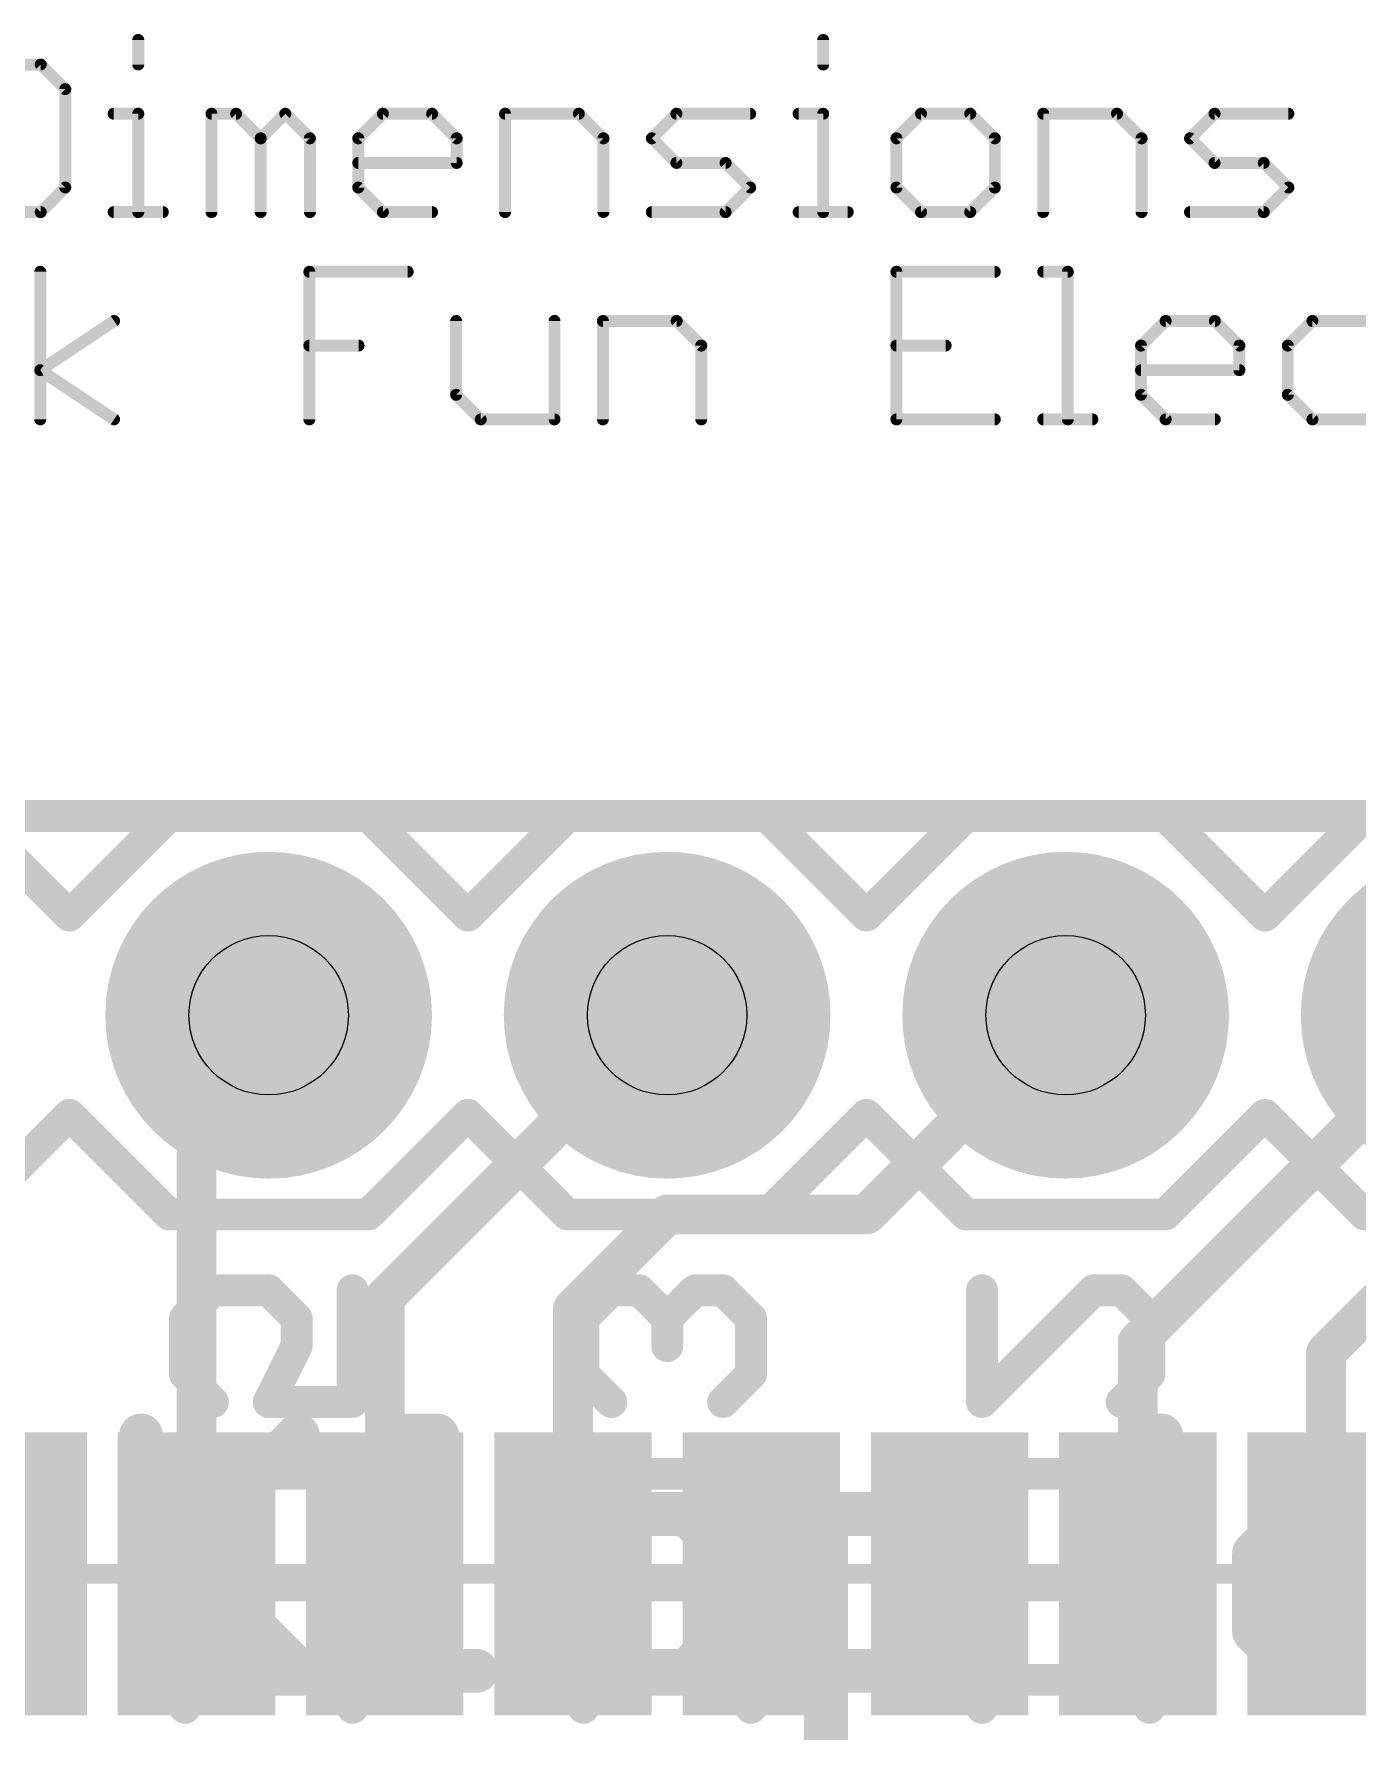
# Model space of a CAD drawing. Extents: x -28 to 79, y -23 to 28.
# Drawn here: x 7.39 to 15.83, y 17.03 to 27.84 of the extents above; entities that cross this region are included whole.
import ezdxf

# ---------------------------------------------------------------- set-up
doc = ezdxf.new("R2010")
doc.units = 0
for name, color, linetype in [('1', 12, 'CONTINUOUS'), ('16', 132, 'CONTINUOUS'), ('17', 110, 'CONTINUOUS'), ('20', 53, 'CONTINUOUS'), ('21', 53, 'CONTINUOUS'), ('22', 53, 'CONTINUOUS'), ('29', 253, 'CONTINUOUS'), ('30', 253, 'CONTINUOUS'), ('31', 253, 'CONTINUOUS'), ('44', 253, 'CONTINUOUS'), ('47', 253, 'CONTINUOUS'), ('48', 253, 'CONTINUOUS'), ('51', 53, 'CONTINUOUS')]:
    doc.layers.add(name, color=color, linetype=linetype)

# ---------------------------------------------------------------- blocks, each defined once
blk = doc.blocks.new('RECT')
blk.add_solid([(-0.5, -0.5), (0.5, -0.5), (-0.5, 0.5), (0.5, 0.5)])
blk = doc.blocks.new('ROUNDP')
at = {"const_width": 0.5}
blk.add_lwpolyline([(0, -0.25, 1), (0, 0.25, 1), (0, -0.25)], format="xyb", dxfattribs=at)

msp = doc.modelspace()

# ---------------------------------------------------------------- linework, layer by layer
at = {"layer": '1'}
for points, const_width in [([(25.4, 22.86), (0, 22.86)], 0.2032), ([(8.43, 21.13), (8.89, 21.59)], 0.254), ([(9.63, 19.79), (11.43, 21.59)], 0.254), ([(12.7, 20.32), (13.97, 21.59)], 0.254), ([(14.43, 19.51), (16.51, 21.59)], 0.254), ([(8.43, 18.03), (8.43, 21.13)], 0.254), ([(10.83, 19.72), (11.43, 20.32)], 0.254), ([(11.43, 20.32), (12.7, 20.32)], 0.254), ([(15.63, 19.44), (16.51, 20.32)], 0.254), ([(9.63, 18.03), (9.63, 19.79)], 0.254), ([(10.83, 18.03), (10.83, 19.72)], 0.254), ([(14.43, 18.03), (14.43, 19.51)], 0.254), ([(15.63, 18.03), (15.63, 19.44)], 0.254)]:
    msp.add_lwpolyline(points, dxfattribs=dict(at, const_width=const_width))
at = {"layer": '1', "const_width": 0.127}
for points in [[(8.9349, 21.5451, 1), (8.8451, 21.6349)], [(11.4749, 21.5451, 1), (11.3851, 21.6349)], [(14.0149, 21.5451, 1), (13.9251, 21.6349)], [(8.4935, 21.13, 1), (8.3665, 21.13)], [(8.3851, 21.1749, 1), (8.4749, 21.0851)], [(11.43, 20.3835, 1), (11.43, 20.2565)], [(11.4749, 20.2751, 1), (11.3851, 20.3649)], [(12.7, 20.2565, 1), (12.7, 20.3835)], [(12.6551, 20.3649, 1), (12.7449, 20.2751)], [(9.6935, 19.79, 1), (9.5665, 19.79)], [(9.5851, 19.8349, 1), (9.6749, 19.7451)], [(10.8935, 19.72, 1), (10.7665, 19.72)], [(10.7851, 19.7649, 1), (10.8749, 19.6751)], [(14.4935, 19.51, 1), (14.3665, 19.51)], [(14.3851, 19.5549, 1), (14.4749, 19.4651)], [(15.6935, 19.44, 1), (15.5665, 19.44)], [(15.5851, 19.4849, 1), (15.6749, 19.3951)], [(8.3665, 18.03, 1), (8.4935, 18.03)], [(9.5665, 18.03, 1), (9.6935, 18.03)], [(10.7665, 18.03, 1), (10.8935, 18.03)], [(14.3665, 18.03, 1), (14.4935, 18.03)], [(15.5665, 18.03, 1), (15.6935, 18.03)]]:
    msp.add_lwpolyline(points, format="xyb", dxfattribs=at)
at = {"layer": '16', "const_width": 0.2032}
msp.add_lwpolyline([(25.4, 22.86), (0, 22.86)], dxfattribs=at)
at = {"layer": '20', "const_width": 0.2032}
msp.add_lwpolyline([(25.4, 22.86), (0, 22.86)], dxfattribs=at)
at = {"layer": '21', "const_width": 0.2032}
for points in [[(6.985, 22.86), (7.62, 22.225)], [(8.255, 22.86), (7.62, 22.225)], [(8.255, 22.86), (9.525, 22.86)], [(9.525, 22.86), (10.16, 22.225)], [(10.16, 22.225), (10.795, 22.86)], [(10.795, 22.86), (12.065, 22.86)], [(12.065, 22.86), (12.7, 22.225)], [(12.7, 22.225), (13.335, 22.86)], [(13.335, 22.86), (14.605, 22.86)], [(14.605, 22.86), (15.24, 22.225)], [(15.875, 22.86), (15.24, 22.225)], [(15.875, 22.86), (17.145, 22.86)], [(7.62, 20.955), (6.985, 20.32)], [(7.62, 20.955), (8.255, 20.32)], [(10.16, 20.955), (9.525, 20.32)], [(10.795, 20.32), (10.16, 20.955)], [(12.7, 20.955), (12.065, 20.32)], [(13.335, 20.32), (12.7, 20.955)], [(15.24, 20.955), (14.605, 20.32)], [(15.24, 20.955), (15.875, 20.32)], [(9.525, 20.32), (8.255, 20.32)], [(12.065, 20.32), (10.795, 20.32)], [(14.605, 20.32), (13.335, 20.32)], [(17.145, 20.32), (15.875, 20.32)]]:
    msp.add_lwpolyline(points, dxfattribs=at)
at = {"layer": '21', "const_width": 0.1016}
for points in [[(8.255, 22.9108, 1), (8.255, 22.8092)], [(8.2909, 22.8241, 1), (8.2191, 22.8959)], [(9.5609, 22.8959, 1), (9.4891, 22.8241)], [(9.525, 22.8092, 1), (9.525, 22.9108)], [(10.795, 22.9108, 1), (10.795, 22.8092)], [(10.8309, 22.8241, 1), (10.7591, 22.8959)], [(12.1009, 22.8959, 1), (12.0291, 22.8241)], [(12.065, 22.8092, 1), (12.065, 22.9108)], [(13.335, 22.9108, 1), (13.335, 22.8092)], [(13.3709, 22.8241, 1), (13.2991, 22.8959)], [(14.6409, 22.8959, 1), (14.5691, 22.8241)], [(14.605, 22.8092, 1), (14.605, 22.9108)], [(15.875, 22.9108, 1), (15.875, 22.8092)], [(15.9109, 22.8241, 1), (15.8391, 22.8959)], [(7.5841, 22.2609, 1), (7.6559, 22.1891)], [(7.5841, 22.1891, 1), (7.6559, 22.2609)], [(10.1241, 22.2609, 1), (10.1959, 22.1891)], [(10.1241, 22.1891, 1), (10.1959, 22.2609)], [(12.6641, 22.2609, 1), (12.7359, 22.1891)], [(12.6641, 22.1891, 1), (12.7359, 22.2609)], [(15.2041, 22.2609, 1), (15.2759, 22.1891)], [(15.2041, 22.1891, 1), (15.2759, 22.2609)], [(7.6559, 20.9909, 1), (7.5841, 20.9191)], [(7.6559, 20.9191, 1), (7.5841, 20.9909)], [(10.1959, 20.9909, 1), (10.1241, 20.9191)], [(10.1959, 20.9191, 1), (10.1241, 20.9909)], [(12.7359, 20.9909, 1), (12.6641, 20.9191)], [(12.7359, 20.9191, 1), (12.6641, 20.9909)], [(15.2759, 20.9909, 1), (15.2041, 20.9191)], [(15.2759, 20.9191, 1), (15.2041, 20.9909)], [(8.255, 20.3708, 1), (8.255, 20.2692)], [(8.2191, 20.2841, 1), (8.2909, 20.3559)], [(9.4891, 20.3559, 1), (9.5609, 20.2841)], [(9.525, 20.2692, 1), (9.525, 20.3708)], [(10.795, 20.3708, 1), (10.795, 20.2692)], [(10.7591, 20.2841, 1), (10.8309, 20.3559)], [(12.0291, 20.3559, 1), (12.1009, 20.2841)], [(12.065, 20.2692, 1), (12.065, 20.3708)], [(13.335, 20.3708, 1), (13.335, 20.2692)], [(13.2991, 20.2841, 1), (13.3709, 20.3559)], [(14.5691, 20.3559, 1), (14.6409, 20.2841)], [(14.605, 20.2692, 1), (14.605, 20.3708)], [(15.875, 20.3708, 1), (15.875, 20.2692)], [(15.8391, 20.2841, 1), (15.9109, 20.3559)]]:
    msp.add_lwpolyline(points, format="xyb", dxfattribs=at)
at = {"layer": '22', "const_width": 0.2032}
for points in [[(8.5346, 19.837), (8.3566, 19.6591)], [(8.8905, 19.837), (8.5346, 19.837)], [(9.0684, 19.6591), (8.8905, 19.837)], [(9.4243, 19.837), (9.4243, 19.1252)], [(11.0746, 19.837), (10.8966, 19.6591)], [(11.2525, 19.837), (11.0746, 19.837)], [(11.4305, 19.6591), (11.2525, 19.837)], [(11.6084, 19.837), (11.4305, 19.6591)], [(11.7864, 19.837), (11.6084, 19.837)], [(11.9643, 19.6591), (11.7864, 19.837)], [(13.4366, 19.837), (13.4366, 19.1252)], [(13.4366, 19.1252), (14.1484, 19.837)], [(14.1484, 19.837), (14.3264, 19.837)], [(14.3264, 19.837), (14.5043, 19.6591)], [(8.3566, 19.6591), (8.3566, 19.3031)], [(9.0684, 19.4811), (9.0684, 19.6591)], [(10.8966, 19.6591), (10.8966, 19.3031)], [(11.4305, 19.6591), (11.4305, 19.4811)], [(11.9643, 19.3031), (11.9643, 19.6591)], [(14.5043, 19.6591), (14.5043, 19.3031)], [(8.8905, 19.1252), (9.0684, 19.4811)], [(8.3566, 19.3031), (8.5346, 19.1252)], [(10.8966, 19.3031), (11.0746, 19.1252)], [(11.7864, 19.1252), (11.9643, 19.3031)], [(14.5043, 19.3031), (14.3264, 19.1252)], [(9.4243, 19.1252), (8.8905, 19.1252)], [(8.3566, 18.4897), (8.5346, 18.6676)], [(8.5346, 18.6676), (9.2464, 18.6676)], [(9.2464, 18.6676), (9.4243, 18.4897)], [(10.8966, 18.4897), (11.0746, 18.6676)], [(11.0746, 18.6676), (11.7864, 18.6676)], [(11.7864, 18.6676), (11.9643, 18.4897)], [(13.4366, 18.4897), (13.6146, 18.6676)], [(13.6146, 18.6676), (14.3264, 18.6676)], [(14.3264, 18.6676), (14.5043, 18.4897)], [(8.3566, 18.1337), (8.3566, 18.4897)], [(9.4243, 18.4897), (9.4243, 18.1337)], [(10.8966, 18.1337), (10.8966, 18.4897)], [(11.9643, 18.4897), (11.9643, 18.1337)], [(13.4366, 18.1337), (13.4366, 18.4897)], [(14.5043, 18.4897), (14.5043, 18.1337)], [(8.5346, 17.9558), (8.3566, 18.1337)], [(9.4243, 18.1337), (9.2464, 17.9558)], [(11.0746, 17.9558), (10.8966, 18.1337)], [(11.9643, 18.1337), (11.7864, 17.9558)], [(13.6146, 17.9558), (13.4366, 18.1337)], [(14.5043, 18.1337), (14.3264, 17.9558)], [(9.2464, 17.9558), (8.5346, 17.9558)], [(11.7864, 17.9558), (11.0746, 17.9558)], [(14.3264, 17.9558), (13.6146, 17.9558)], [(8.3566, 17.1762), (8.3566, 17.5321)], [(9.4243, 17.1762), (9.4243, 17.5321)], [(10.8966, 17.1762), (10.8966, 17.5321)], [(11.9643, 17.1762), (11.9643, 17.5321)], [(13.4366, 17.1762), (13.4366, 17.5321)], [(14.5043, 17.1762), (14.5043, 17.5321)], [(8.3566, 17.3542), (9.4243, 17.3542)], [(10.8966, 17.3542), (11.9643, 17.3542)], [(13.4366, 17.3542), (14.5043, 17.3542)]]:
    msp.add_lwpolyline(points, dxfattribs=at)
at = {"layer": '22', "const_width": 0.1016}
for points in [[(8.5346, 19.8878, 1), (8.5346, 19.7862)], [(8.5705, 19.8011, 1), (8.4986, 19.8729)], [(8.9264, 19.8729, 1), (8.8545, 19.8011)], [(8.8905, 19.7862, 1), (8.8905, 19.8878)], [(9.4751, 19.837, 1), (9.3735, 19.837)], [(11.0746, 19.8878, 1), (11.0746, 19.7862)], [(11.1105, 19.8011, 1), (11.0386, 19.8729)], [(11.2884, 19.8729, 1), (11.2166, 19.8011)], [(11.2525, 19.7862, 1), (11.2525, 19.8878)], [(11.6084, 19.8878, 1), (11.6084, 19.7862)], [(11.6443, 19.8011, 1), (11.5725, 19.8729)], [(11.8223, 19.8729, 1), (11.7504, 19.8011)], [(11.7864, 19.7862, 1), (11.7864, 19.8878)], [(13.4874, 19.837, 1), (13.3858, 19.837)], [(14.1484, 19.8878, 1), (14.1484, 19.7862)], [(14.1843, 19.8011, 1), (14.1125, 19.8729)], [(14.3623, 19.8729, 1), (14.2904, 19.8011)], [(14.3264, 19.7862, 1), (14.3264, 19.8878)], [(8.4074, 19.6591, 1), (8.3058, 19.6591)], [(8.3207, 19.695, 1), (8.3925, 19.6231)], [(9.1192, 19.6591, 1), (9.0176, 19.6591)], [(9.0325, 19.6231, 1), (9.1043, 19.695)], [(10.9474, 19.6591, 1), (10.8458, 19.6591)], [(10.8607, 19.695, 1), (10.9325, 19.6231)], [(11.3945, 19.695, 1), (11.4664, 19.6231)], [(11.4813, 19.6591, 1), (11.3797, 19.6591)], [(11.3945, 19.6231, 1), (11.4664, 19.695)], [(12.0151, 19.6591, 1), (11.9135, 19.6591)], [(11.9284, 19.6231, 1), (12.0002, 19.695)], [(14.5551, 19.6591, 1), (14.4535, 19.6591)], [(14.4684, 19.6231, 1), (14.5402, 19.695)], [(9.1138, 19.4584, 1), (9.023, 19.5038)], [(9.0176, 19.4811, 1), (9.1192, 19.4811)], [(11.3797, 19.4811, 1), (11.4813, 19.4811)], [(8.3925, 19.3391, 1), (8.3207, 19.2672)], [(10.9325, 19.3391, 1), (10.8607, 19.2672)], [(12.0002, 19.2672, 1), (11.9284, 19.3391)], [(14.5402, 19.2672, 1), (14.4684, 19.3391)], [(8.3058, 19.3031, 1), (8.4074, 19.3031)], [(10.8458, 19.3031, 1), (10.9474, 19.3031)], [(11.9135, 19.3031, 1), (12.0151, 19.3031)], [(14.4535, 19.3031, 1), (14.5551, 19.3031)], [(8.4986, 19.0893, 1), (8.5705, 19.1611)], [(8.845, 19.1479, 1), (8.9359, 19.1025)], [(8.8905, 19.176, 1), (8.8905, 19.0744)], [(9.3735, 19.1252, 1), (9.4751, 19.1252)], [(9.4243, 19.0744, 1), (9.4243, 19.176)], [(11.0386, 19.0893, 1), (11.1105, 19.1611)], [(11.7504, 19.1611, 1), (11.8223, 19.0893)], [(13.4007, 19.1611, 1), (13.4725, 19.0893)], [(13.3858, 19.1252, 1), (13.4874, 19.1252)], [(14.2904, 19.1611, 1), (14.3623, 19.0893)], [(8.5346, 18.7184, 1), (8.5346, 18.6168)], [(8.5705, 18.6317, 1), (8.4986, 18.7035)], [(9.2823, 18.7035, 1), (9.2104, 18.6317)], [(9.2464, 18.6168, 1), (9.2464, 18.7184)], [(11.0746, 18.7184, 1), (11.0746, 18.6168)], [(11.1105, 18.6317, 1), (11.0386, 18.7035)], [(11.8223, 18.7035, 1), (11.7504, 18.6317)], [(11.7864, 18.6168, 1), (11.7864, 18.7184)], [(13.6146, 18.7184, 1), (13.6146, 18.6168)], [(13.6505, 18.6317, 1), (13.5786, 18.7035)], [(14.3623, 18.7035, 1), (14.2904, 18.6317)], [(14.3264, 18.6168, 1), (14.3264, 18.7184)], [(8.4074, 18.4897, 1), (8.3058, 18.4897)], [(8.3207, 18.5256, 1), (8.3925, 18.4537)], [(9.4751, 18.4897, 1), (9.3735, 18.4897)], [(9.3884, 18.4537, 1), (9.4602, 18.5256)], [(10.9474, 18.4897, 1), (10.8458, 18.4897)], [(10.8607, 18.5256, 1), (10.9325, 18.4537)], [(12.0151, 18.4897, 1), (11.9135, 18.4897)], [(11.9284, 18.4537, 1), (12.0002, 18.5256)], [(13.4874, 18.4897, 1), (13.3858, 18.4897)], [(13.4007, 18.5256, 1), (13.4725, 18.4537)], [(14.5551, 18.4897, 1), (14.4535, 18.4897)], [(14.4684, 18.4537, 1), (14.5402, 18.5256)], [(8.3925, 18.1697, 1), (8.3207, 18.0978)], [(8.3058, 18.1337, 1), (8.4074, 18.1337)], [(9.3735, 18.1337, 1), (9.4751, 18.1337)], [(9.4602, 18.0978, 1), (9.3884, 18.1697)], [(10.9325, 18.1697, 1), (10.8607, 18.0978)], [(10.8458, 18.1337, 1), (10.9474, 18.1337)], [(11.9135, 18.1337, 1), (12.0151, 18.1337)], [(12.0002, 18.0978, 1), (11.9284, 18.1697)], [(13.4725, 18.1697, 1), (13.4007, 18.0978)], [(13.3858, 18.1337, 1), (13.4874, 18.1337)], [(14.4535, 18.1337, 1), (14.5551, 18.1337)], [(14.5402, 18.0978, 1), (14.4684, 18.1697)], [(8.5346, 18.0066, 1), (8.5346, 17.905)], [(8.4986, 17.9199, 1), (8.5705, 17.9917)], [(9.2104, 17.9917, 1), (9.2823, 17.9199)], [(9.2464, 17.905, 1), (9.2464, 18.0066)], [(11.0746, 18.0066, 1), (11.0746, 17.905)], [(11.0386, 17.9199, 1), (11.1105, 17.9917)], [(11.7504, 17.9917, 1), (11.8223, 17.9199)], [(11.7864, 17.905, 1), (11.7864, 18.0066)], [(13.6146, 18.0066, 1), (13.6146, 17.905)], [(13.5786, 17.9199, 1), (13.6505, 17.9917)], [(14.2904, 17.9917, 1), (14.3623, 17.9199)], [(14.3264, 17.905, 1), (14.3264, 18.0066)], [(8.4074, 17.5321, 1), (8.3058, 17.5321)], [(9.4751, 17.5321, 1), (9.3735, 17.5321)], [(10.9474, 17.5321, 1), (10.8458, 17.5321)], [(12.0151, 17.5321, 1), (11.9135, 17.5321)], [(13.4874, 17.5321, 1), (13.3858, 17.5321)], [(14.5551, 17.5321, 1), (14.4535, 17.5321)], [(8.3566, 17.4049, 1), (8.3566, 17.3034)], [(9.4243, 17.3034, 1), (9.4243, 17.4049)], [(10.8966, 17.4049, 1), (10.8966, 17.3034)], [(11.9643, 17.3034, 1), (11.9643, 17.4049)], [(13.4366, 17.4049, 1), (13.4366, 17.3034)], [(14.5043, 17.3034, 1), (14.5043, 17.4049)], [(8.3058, 17.1762, 1), (8.4074, 17.1762)], [(9.3735, 17.1762, 1), (9.4751, 17.1762)], [(10.8458, 17.1762, 1), (10.9474, 17.1762)], [(11.9135, 17.1762, 1), (12.0151, 17.1762)], [(13.3858, 17.1762, 1), (13.4874, 17.1762)], [(14.4535, 17.1762, 1), (14.5551, 17.1762)]]:
    msp.add_lwpolyline(points, format="xyb", dxfattribs=at)
at = {"layer": '44'}
for centre in [(8.89, 21.59), (11.43, 21.59), (13.97, 21.59)]:
    msp.add_circle(centre, 0.508, dxfattribs=at)
at = {"layer": '47', "const_width": 0.0381}
for points in [[(8.0778, 27.8055, 1), (8.0397, 27.8055)], [(12.4436, 27.8055, 1), (12.4055, 27.8055)], [(7.4503, 27.6622, 1), (7.4233, 27.6352)], [(7.4368, 27.6297, 1), (7.4368, 27.6678)], [(8.0397, 27.6487, 1), (8.0778, 27.6487)], [(12.4055, 27.6487, 1), (12.4436, 27.6487)], [(7.6126, 27.4919, 1), (7.5745, 27.4919)], [(7.5801, 27.4785, 1), (7.607, 27.5054)], [(7.902, 27.3542, 1), (7.902, 27.3161)], [(8.0778, 27.3352, 1), (8.0397, 27.3352)], [(8.0588, 27.3161, 1), (8.0588, 27.3542)], [(8.5447, 27.3352, 1), (8.5066, 27.3352)], [(8.5257, 27.3542, 1), (8.5257, 27.3161)], [(8.6959, 27.3486, 1), (8.669, 27.3217)], [(8.6825, 27.3161, 1), (8.6825, 27.3542)], [(9.0095, 27.3486, 1), (8.9825, 27.3217)], [(9.0095, 27.3217, 1), (8.9825, 27.3486)], [(9.618, 27.3542, 1), (9.618, 27.3161)], [(9.6314, 27.3217, 1), (9.6045, 27.3486)], [(9.945, 27.3486, 1), (9.918, 27.3217)], [(9.9315, 27.3161, 1), (9.9315, 27.3542)], [(10.3967, 27.3542, 1), (10.3967, 27.3161)], [(10.4158, 27.3352, 1), (10.3777, 27.3352)], [(10.8805, 27.3486, 1), (10.8536, 27.3217)], [(10.867, 27.3161, 1), (10.867, 27.3542)], [(11.489, 27.3542, 1), (11.489, 27.3161)], [(11.5025, 27.3217, 1), (11.4755, 27.3486)], [(11.9593, 27.3161, 1), (11.9593, 27.3542)], [(12.2678, 27.3542, 1), (12.2678, 27.3161)], [(12.4436, 27.3352, 1), (12.4055, 27.3352)], [(12.4245, 27.3161, 1), (12.4245, 27.3542)], [(13.0482, 27.3542, 1), (13.0482, 27.3161)], [(13.0617, 27.3217, 1), (13.0347, 27.3486)], [(13.3752, 27.3486, 1), (13.3483, 27.3217)], [(13.3617, 27.3161, 1), (13.3617, 27.3542)], [(13.846, 27.3352, 1), (13.8079, 27.3352)], [(13.827, 27.3542, 1), (13.827, 27.3161)], [(14.3107, 27.3486, 1), (14.2838, 27.3217)], [(14.2973, 27.3161, 1), (14.2973, 27.3542)], [(14.9192, 27.3542, 1), (14.9192, 27.3161)], [(14.9327, 27.3217, 1), (14.9058, 27.3486)], [(15.3896, 27.3161, 1), (15.3896, 27.3542)], [(8.8583, 27.1784, 1), (8.8202, 27.1784)], [(8.8258, 27.1919, 1), (8.8527, 27.1649)], [(8.8258, 27.1649, 1), (8.8527, 27.1919)], [(9.1718, 27.1784, 1), (9.1337, 27.1784)], [(9.1393, 27.1649, 1), (9.1662, 27.1919)], [(9.4803, 27.1784, 1), (9.4422, 27.1784)], [(9.4477, 27.1919, 1), (9.4747, 27.1649)], [(10.1073, 27.1784, 1), (10.0692, 27.1784)], [(10.0748, 27.1649, 1), (10.1017, 27.1919)], [(11.0428, 27.1784, 1), (11.0047, 27.1784)], [(11.0103, 27.1649, 1), (11.0373, 27.1919)], [(11.3457, 27.1919, 1), (11.3188, 27.1649)], [(11.3188, 27.1919, 1), (11.3457, 27.1649)], [(12.878, 27.1919, 1), (12.9049, 27.1649)], [(12.9105, 27.1784, 1), (12.8724, 27.1784)], [(13.5376, 27.1784, 1), (13.4995, 27.1784)], [(13.505, 27.1649, 1), (13.532, 27.1919)], [(14.4731, 27.1784, 1), (14.435, 27.1784)], [(14.4406, 27.1649, 1), (14.4675, 27.1919)], [(14.776, 27.1919, 1), (14.749, 27.1649)], [(14.749, 27.1919, 1), (14.776, 27.1649)], [(9.4612, 27.0407, 1), (9.4612, 27.0026)], [(10.0692, 27.0216, 1), (10.1073, 27.0216)], [(10.0883, 27.0026, 1), (10.0883, 27.0407)], [(11.489, 27.0407, 1), (11.489, 27.0026)], [(11.4755, 27.0082, 1), (11.5025, 27.0351)], [(11.816, 27.0351, 1), (11.7891, 27.0082)], [(11.8025, 27.0026, 1), (11.8025, 27.0407)], [(14.9192, 27.0407, 1), (14.9192, 27.0026)], [(14.9058, 27.0082, 1), (14.9327, 27.0351)], [(15.2463, 27.0351, 1), (15.2193, 27.0082)], [(15.2328, 27.0026, 1), (15.2328, 27.0407)], [(7.5745, 26.8649, 1), (7.6126, 26.8649)], [(7.607, 26.8514, 1), (7.5801, 26.8783)], [(9.4747, 26.8783, 1), (9.4477, 26.8514)], [(9.4422, 26.8649, 1), (9.4803, 26.8649)], [(11.9728, 26.8514, 1), (11.9458, 26.8783)], [(11.9458, 26.8514, 1), (11.9728, 26.8783)], [(12.9049, 26.8783, 1), (12.878, 26.8514)], [(12.8724, 26.8649, 1), (12.9105, 26.8649)], [(13.4995, 26.8649, 1), (13.5376, 26.8649)], [(13.532, 26.8514, 1), (13.505, 26.8783)], [(15.403, 26.8514, 1), (15.3761, 26.8783)], [(15.3761, 26.8514, 1), (15.403, 26.8783)], [(7.4233, 26.7216, 1), (7.4503, 26.6946)], [(7.4368, 26.6891, 1), (7.4368, 26.7272)], [(7.902, 26.7272, 1), (7.902, 26.6891)], [(8.0397, 26.7081, 1), (8.0778, 26.7081)], [(8.2155, 26.6891, 1), (8.2155, 26.7272)], [(8.5066, 26.7081, 1), (8.5447, 26.7081)], [(8.8202, 26.7081, 1), (8.8583, 26.7081)], [(9.1337, 26.7081, 1), (9.1718, 26.7081)], [(9.618, 26.7272, 1), (9.618, 26.6891)], [(9.6045, 26.6946, 1), (9.6314, 26.7216)], [(9.9315, 26.6891, 1), (9.9315, 26.7272)], [(10.3777, 26.7081, 1), (10.4158, 26.7081)], [(11.0047, 26.7081, 1), (11.0428, 26.7081)], [(11.3322, 26.7272, 1), (11.3322, 26.6891)], [(11.7891, 26.7216, 1), (11.816, 26.6946)], [(11.8025, 26.6891, 1), (11.8025, 26.7272)], [(12.2678, 26.7272, 1), (12.2678, 26.6891)], [(12.4055, 26.7081, 1), (12.4436, 26.7081)], [(12.5813, 26.6891, 1), (12.5813, 26.7272)], [(13.0482, 26.7272, 1), (13.0482, 26.6891)], [(13.0347, 26.6946, 1), (13.0617, 26.7216)], [(13.3483, 26.7216, 1), (13.3752, 26.6946)], [(13.3617, 26.6891, 1), (13.3617, 26.7272)], [(13.8079, 26.7081, 1), (13.846, 26.7081)], [(14.435, 26.7081, 1), (14.4731, 26.7081)], [(14.7625, 26.7272, 1), (14.7625, 26.6891)], [(15.2193, 26.7216, 1), (15.2463, 26.6946)], [(15.2328, 26.6891, 1), (15.2328, 26.7272)], [(7.4533, 26.3279, 1), (7.4152, 26.3279)], [(9.1494, 26.347, 1), (9.1494, 26.3089)], [(9.1684, 26.3279, 1), (9.1303, 26.3279)], [(9.7764, 26.3089, 1), (9.7764, 26.347)], [(12.8914, 26.347, 1), (12.8914, 26.3089)], [(12.9105, 26.3279, 1), (12.8724, 26.3279)], [(13.5185, 26.3089, 1), (13.5185, 26.347)], [(13.827, 26.347, 1), (13.827, 26.3089)], [(14.0028, 26.3279, 1), (13.9647, 26.3279)], [(13.9837, 26.3089, 1), (13.9837, 26.347)], [(7.9151, 25.9985, 1), (7.894, 26.0302)], [(10.1039, 26.0144, 1), (10.0658, 26.0144)], [(10.731, 26.0144, 1), (10.6929, 26.0144)], [(11.0204, 26.0334, 1), (11.0204, 25.9953)], [(11.0395, 26.0144, 1), (11.0014, 26.0144)], [(11.5042, 26.0278, 1), (11.4772, 26.0009)], [(11.4907, 25.9953, 1), (11.4907, 26.0334)], [(14.6074, 26.0334, 1), (14.6074, 25.9953)], [(14.6209, 26.0009, 1), (14.5939, 26.0278)], [(14.9344, 26.0278, 1), (14.9075, 26.0009)], [(14.9209, 25.9953, 1), (14.9209, 26.0334)], [(15.5429, 26.0334, 1), (15.5429, 25.9953)], [(15.5564, 26.0009, 1), (15.5295, 26.0278)], [(9.1494, 25.8767, 1), (9.1494, 25.8386)], [(9.4629, 25.8386, 1), (9.4629, 25.8767)], [(11.6665, 25.8576, 1), (11.6284, 25.8576)], [(11.634, 25.8441, 1), (11.6609, 25.8711)], [(12.8914, 25.8767, 1), (12.8914, 25.8386)], [(13.205, 25.8386, 1), (13.205, 25.8767)], [(14.4697, 25.8576, 1), (14.4316, 25.8576)], [(14.4372, 25.8711, 1), (14.4641, 25.8441)], [(15.0968, 25.8576, 1), (15.0587, 25.8576)], [(15.0642, 25.8441, 1), (15.0912, 25.8711)], [(15.3727, 25.8711, 1), (15.3996, 25.8441)], [(15.4052, 25.8576, 1), (15.3671, 25.8576)], [(7.4448, 25.7167, 1), (7.4237, 25.685)], [(7.4237, 25.7167, 1), (7.4448, 25.685)], [(14.4506, 25.7199, 1), (14.4506, 25.6818)], [(15.0587, 25.7008, 1), (15.0968, 25.7008)], [(15.0777, 25.6818, 1), (15.0777, 25.7199)], [(10.0658, 25.5441, 1), (10.1039, 25.5441)], [(10.0984, 25.5575, 1), (10.0714, 25.5306)], [(14.4316, 25.5441, 1), (14.4697, 25.5441)], [(14.4641, 25.5575, 1), (14.4372, 25.5306)], [(15.3996, 25.5575, 1), (15.3727, 25.5306)], [(15.3671, 25.5441, 1), (15.4052, 25.5441)], [(7.894, 25.3714, 1), (7.9151, 25.4032)], [(10.2417, 25.4063, 1), (10.2417, 25.3682)], [(10.2282, 25.3738, 1), (10.2551, 25.4008)], [(10.712, 25.3682, 1), (10.712, 25.4063)], [(12.8914, 25.4063, 1), (12.8914, 25.3682)], [(13.5185, 25.3682, 1), (13.5185, 25.4063)], [(13.827, 25.4063, 1), (13.827, 25.3682)], [(14.1405, 25.3682, 1), (14.1405, 25.4063)], [(14.6074, 25.4063, 1), (14.6074, 25.3682)], [(14.5939, 25.3738, 1), (14.6209, 25.4008)], [(14.9209, 25.3682, 1), (14.9209, 25.4063)], [(15.5429, 25.4063, 1), (15.5429, 25.3682)], [(15.5295, 25.3738, 1), (15.5564, 25.4008)], [(7.4152, 25.3873, 1), (7.4533, 25.3873)], [(9.1303, 25.3873, 1), (9.1684, 25.3873)], [(10.6929, 25.3873, 1), (10.731, 25.3873)], [(11.0014, 25.3873, 1), (11.0395, 25.3873)], [(11.6284, 25.3873, 1), (11.6665, 25.3873)], [(12.8724, 25.3873, 1), (12.9105, 25.3873)], [(13.9647, 25.3873, 1), (14.0028, 25.3873)]]:
    msp.add_lwpolyline(points, format="xyb", dxfattribs=at)
at = {"layer": '47', "const_width": 0.0762}
for points in [[(8.0588, 27.8055), (8.0588, 27.6487)], [(12.4245, 27.8055), (12.4245, 27.6487)], [(7.4368, 27.6487), (6.9665, 27.6487)], [(7.5936, 27.4919), (7.4368, 27.6487)], [(7.5936, 26.8649), (7.5936, 27.4919)], [(7.902, 27.3352), (8.0588, 27.3352)], [(8.0588, 27.3352), (8.0588, 26.7081)], [(8.5257, 26.7081), (8.5257, 27.3352)], [(8.5257, 27.3352), (8.6825, 27.3352)], [(8.6825, 27.3352), (8.8392, 27.1784)], [(8.8392, 27.1784), (8.996, 27.3352)], [(8.996, 27.3352), (9.1528, 27.1784)], [(9.4612, 27.1784), (9.618, 27.3352)], [(9.618, 27.3352), (9.9315, 27.3352)], [(9.9315, 27.3352), (10.0883, 27.1784)], [(10.3967, 26.7081), (10.3967, 27.3352)], [(10.3967, 27.3352), (10.867, 27.3352)], [(10.867, 27.3352), (11.0238, 27.1784)], [(11.3322, 27.1784), (11.489, 27.3352)], [(11.489, 27.3352), (11.9593, 27.3352)], [(12.2678, 27.3352), (12.4245, 27.3352)], [(12.4245, 27.3352), (12.4245, 26.7081)], [(13.0482, 27.3352), (12.8914, 27.1784)], [(13.3617, 27.3352), (13.0482, 27.3352)], [(13.5185, 27.1784), (13.3617, 27.3352)], [(13.827, 26.7081), (13.827, 27.3352)], [(13.827, 27.3352), (14.2973, 27.3352)], [(14.2973, 27.3352), (14.454, 27.1784)], [(14.7625, 27.1784), (14.9192, 27.3352)], [(14.9192, 27.3352), (15.3896, 27.3352)], [(8.8392, 27.1784), (8.8392, 26.7081)], [(9.1528, 27.1784), (9.1528, 26.7081)], [(9.4612, 26.8649), (9.4612, 27.1784)], [(10.0883, 27.1784), (10.0883, 27.0216)], [(11.0238, 27.1784), (11.0238, 26.7081)], [(11.489, 27.0216), (11.3322, 27.1784)], [(12.8914, 27.1784), (12.8914, 26.8649)], [(13.5185, 26.8649), (13.5185, 27.1784)], [(14.454, 27.1784), (14.454, 26.7081)], [(14.9192, 27.0216), (14.7625, 27.1784)], [(10.0883, 27.0216), (9.4612, 27.0216)], [(11.8025, 27.0216), (11.489, 27.0216)], [(11.9593, 26.8649), (11.8025, 27.0216)], [(15.2328, 27.0216), (14.9192, 27.0216)], [(15.3896, 26.8649), (15.2328, 27.0216)], [(7.4368, 26.7081), (7.5936, 26.8649)], [(9.618, 26.7081), (9.4612, 26.8649)], [(11.8025, 26.7081), (11.9593, 26.8649)], [(12.8914, 26.8649), (13.0482, 26.7081)], [(13.3617, 26.7081), (13.5185, 26.8649)], [(15.2328, 26.7081), (15.3896, 26.8649)], [(6.9665, 26.7081), (7.4368, 26.7081)], [(7.902, 26.7081), (8.2155, 26.7081)], [(9.9315, 26.7081), (9.618, 26.7081)], [(11.3322, 26.7081), (11.8025, 26.7081)], [(12.2678, 26.7081), (12.5813, 26.7081)], [(13.0482, 26.7081), (13.3617, 26.7081)], [(14.7625, 26.7081), (15.2328, 26.7081)], [(7.4343, 25.3873), (7.4343, 26.3279)], [(9.1494, 25.3873), (9.1494, 26.3279)], [(9.1494, 26.3279), (9.7764, 26.3279)], [(13.5185, 26.3279), (12.8914, 26.3279)], [(12.8914, 26.3279), (12.8914, 25.3873)], [(13.827, 26.3279), (13.9837, 26.3279)], [(13.9837, 26.3279), (13.9837, 25.3873)], [(7.4343, 25.7008), (7.9046, 26.0144)], [(10.0849, 26.0144), (10.0849, 25.5441)], [(10.712, 25.3873), (10.712, 26.0144)], [(11.0204, 25.3873), (11.0204, 26.0144)], [(11.0204, 26.0144), (11.4907, 26.0144)], [(11.4907, 26.0144), (11.6475, 25.8576)], [(14.4506, 25.8576), (14.6074, 26.0144)], [(14.6074, 26.0144), (14.9209, 26.0144)], [(14.9209, 26.0144), (15.0777, 25.8576)], [(15.5429, 26.0144), (15.3862, 25.8576)], [(16.0132, 26.0144), (15.5429, 26.0144)], [(9.1494, 25.8576), (9.4629, 25.8576)], [(11.6475, 25.8576), (11.6475, 25.3873)], [(12.8914, 25.8576), (13.205, 25.8576)], [(14.4506, 25.5441), (14.4506, 25.8576)], [(15.0777, 25.8576), (15.0777, 25.7008)], [(15.3862, 25.8576), (15.3862, 25.5441)], [(7.9046, 25.3873), (7.4343, 25.7008)], [(15.0777, 25.7008), (14.4506, 25.7008)], [(10.0849, 25.5441), (10.2417, 25.3873)], [(14.6074, 25.3873), (14.4506, 25.5441)], [(15.3862, 25.5441), (15.5429, 25.3873)], [(10.2417, 25.3873), (10.712, 25.3873)], [(12.8914, 25.3873), (13.5185, 25.3873)], [(13.827, 25.3873), (14.1405, 25.3873)], [(14.9209, 25.3873), (14.6074, 25.3873)], [(15.5429, 25.3873), (16.0132, 25.3873)]]:
    msp.add_lwpolyline(points, dxfattribs=at)
at = {"layer": '48', "const_width": 0.2794}
for points in [[(8.0767, 18.9116), (8.0767, 17.4117)], [(8.0767, 17.9117), (9.0766, 18.9116)], [(9.7138, 18.9116), (9.9638, 18.9116)], [(9.9638, 18.9116), (9.9638, 17.4117)], [(14.3295, 18.6616), (14.5795, 18.9116)], [(14.3295, 17.4117), (14.3295, 18.6616)], [(11.0552, 18.4116), (10.8053, 18.1616)], [(11.5552, 18.4116), (11.0552, 18.4116)], [(11.8052, 18.1616), (11.5552, 18.4116)], [(12.4424, 16.9117), (12.4424, 18.4116)], [(12.4424, 18.4116), (13.1924, 18.4116)], [(13.1924, 18.4116), (13.4423, 18.1616)], [(15.171, 18.1616), (15.421, 18.4116)], [(15.421, 18.4116), (15.9209, 18.4116)], [(15.9209, 18.4116), (16.1709, 18.1616)], [(8.3266, 18.1616), (9.0766, 17.4117)], [(10.8053, 18.1616), (10.8053, 17.6617)], [(11.8052, 17.6617), (11.8052, 18.1616)], [(13.4423, 18.1616), (13.4423, 17.6617)], [(14.0796, 18.1616), (14.5795, 18.1616)], [(15.171, 17.6617), (15.171, 18.1616)], [(16.1709, 17.9117), (15.171, 17.9117)], [(10.8053, 17.6617), (11.0552, 17.4117)], [(11.5552, 17.4117), (11.8052, 17.6617)], [(13.4423, 17.6617), (13.1924, 17.4117)], [(15.421, 17.4117), (15.171, 17.6617)], [(9.7138, 17.4117), (10.2138, 17.4117)], [(11.0552, 17.4117), (11.5552, 17.4117)], [(13.1924, 17.4117), (12.4424, 17.4117)], [(15.9209, 17.4117), (15.421, 17.4117)]]:
    msp.add_lwpolyline(points, dxfattribs=at)
at = {"layer": '48', "const_width": 0.1397}
for points in [[(8.1465, 18.9116, 1), (8.0068, 18.9116)], [(9.126, 18.8622, 1), (9.0272, 18.961)], [(9.7138, 18.9814, 1), (9.7138, 18.8417)], [(10.0336, 18.9116, 1), (9.8939, 18.9116)], [(9.9638, 18.8417, 1), (9.9638, 18.9814)], [(14.6289, 18.8622, 1), (14.5301, 18.961)], [(14.3994, 18.6616, 1), (14.2597, 18.6616)], [(14.2802, 18.711, 1), (14.3789, 18.6122)], [(11.0552, 18.4815, 1), (11.0552, 18.3418)], [(11.1046, 18.3622, 1), (11.0058, 18.461)], [(11.6046, 18.461, 1), (11.5058, 18.3622)], [(11.5552, 18.3418, 1), (11.5552, 18.4815)], [(12.4424, 18.4815, 1), (12.4424, 18.3418)], [(12.5123, 18.4116, 1), (12.3726, 18.4116)], [(13.2417, 18.461, 1), (13.143, 18.3622)], [(13.1924, 18.3418, 1), (13.1924, 18.4815)], [(15.421, 18.4815, 1), (15.421, 18.3418)], [(15.4704, 18.3622, 1), (15.3716, 18.461)], [(15.9703, 18.461, 1), (15.8716, 18.3622)], [(8.376, 18.211, 1), (8.2772, 18.1122)], [(10.8751, 18.1616, 1), (10.7354, 18.1616)], [(10.7559, 18.211, 1), (10.8546, 18.1122)], [(11.875, 18.1616, 1), (11.7353, 18.1616)], [(11.7558, 18.1122, 1), (11.8546, 18.211)], [(13.5122, 18.1616, 1), (13.3725, 18.1616)], [(13.3929, 18.1122, 1), (13.4917, 18.211)], [(14.0796, 18.2315, 1), (14.0796, 18.0918)], [(14.5795, 18.0918, 1), (14.5795, 18.2315)], [(15.1216, 18.211, 1), (15.2204, 18.1122)], [(15.2409, 18.1616, 1), (15.1012, 18.1616)], [(8.0273, 17.9611, 1), (8.1261, 17.8623)], [(15.171, 17.9815, 1), (15.171, 17.8418)], [(10.8546, 17.7111, 1), (10.7559, 17.6123)], [(11.8546, 17.6123, 1), (11.7558, 17.7111)], [(13.4917, 17.6123, 1), (13.3929, 17.7111)], [(15.2204, 17.7111, 1), (15.1216, 17.6123)], [(10.7354, 17.6617, 1), (10.8751, 17.6617)], [(11.7353, 17.6617, 1), (11.875, 17.6617)], [(13.3725, 17.6617, 1), (13.5122, 17.6617)], [(15.1012, 17.6617, 1), (15.2409, 17.6617)], [(9.0272, 17.3623, 1), (9.126, 17.4611)], [(9.7138, 17.4815, 1), (9.7138, 17.3419)], [(10.2138, 17.3419, 1), (10.2138, 17.4815)], [(11.0552, 17.4815, 1), (11.0552, 17.3419)], [(11.0058, 17.3623, 1), (11.1046, 17.4611)], [(11.5058, 17.4611, 1), (11.6046, 17.3623)], [(11.5552, 17.3419, 1), (11.5552, 17.4815)], [(12.4424, 17.4815, 1), (12.4424, 17.3419)], [(13.143, 17.4611, 1), (13.2417, 17.3623)], [(13.1924, 17.3419, 1), (13.1924, 17.4815)], [(15.421, 17.4815, 1), (15.421, 17.3419)], [(15.3716, 17.3623, 1), (15.4704, 17.4611)], [(8.0068, 17.4117, 1), (8.1465, 17.4117)], [(9.8939, 17.4117, 1), (10.0336, 17.4117)], [(14.2597, 17.4117, 1), (14.3994, 17.4117)]]:
    msp.add_lwpolyline(points, format="xyb", dxfattribs=at)
at = {"layer": '51', "const_width": 0.127}
msp.add_lwpolyline([(20.83, 18.03), (-4.97, 18.03)], dxfattribs=at)

# ---------------------------------------------------------------- block references
at = {"layer": '1', "xscale": 0.8, "yscale": 1.6}
for p in [(7.23, 18.03), (8.43, 18.03), (9.63, 18.03), (10.83, 18.03), (12.03, 18.03), (13.23, 18.03), (14.43, 18.03), (15.63, 18.03)]:
    msp.add_blockref('RECT', p, dxfattribs=at)
at = {"layer": '17', "xscale": 1.8796, "yscale": 1.8796, "rotation": 90}
for p in [(8.89, 21.59), (8.89, 21.59), (11.43, 21.59), (11.43, 21.59), (13.97, 21.59), (13.97, 21.59), (16.51, 21.59), (16.51, 21.59)]:
    msp.add_blockref('ROUNDP', p, dxfattribs=at)
at = {"layer": '29', "xscale": 2.0828, "yscale": 2.0828, "rotation": 90}
for p in [(8.89, 21.59), (11.43, 21.59), (13.97, 21.59), (16.51, 21.59)]:
    msp.add_blockref('ROUNDP', p, dxfattribs=at)
at = {"layer": '29', "xscale": 1.0032, "yscale": 1.8032}
for p in [(7.23, 18.03), (8.43, 18.03), (9.63, 18.03), (10.83, 18.03), (12.03, 18.03), (13.23, 18.03), (14.43, 18.03), (15.63, 18.03)]:
    msp.add_blockref('RECT', p, dxfattribs=at)
at = {"layer": '30', "xscale": 2.0828, "yscale": 2.0828, "rotation": 90}
for p in [(8.89, 21.59), (11.43, 21.59), (13.97, 21.59), (16.51, 21.59)]:
    msp.add_blockref('ROUNDP', p, dxfattribs=at)
at = {"layer": '31', "xscale": 0.8, "yscale": 1.6}
for p in [(7.23, 18.03), (8.43, 18.03), (9.63, 18.03), (10.83, 18.03), (12.03, 18.03), (13.23, 18.03), (14.43, 18.03), (15.63, 18.03)]:
    msp.add_blockref('RECT', p, dxfattribs=at)
at = {"layer": '51', "xscale": 0.508, "yscale": 0.508}
for p in [(8.89, 21.59), (11.43, 21.59), (13.97, 21.59)]:
    msp.add_blockref('RECT', p, dxfattribs=at)

doc.saveas('drawing.dxf')
